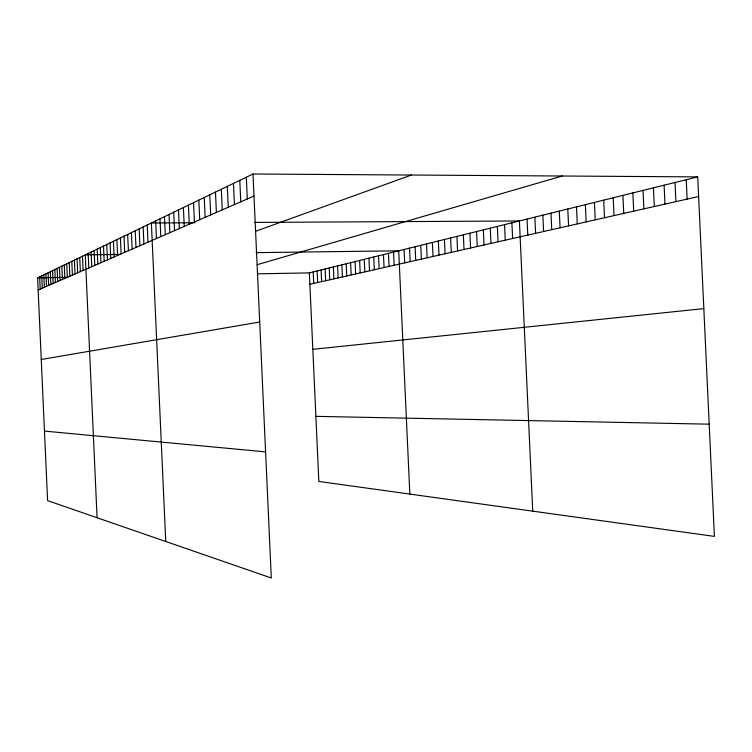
<?xml version="1.0" encoding="UTF-8"?>
<svg xmlns="http://www.w3.org/2000/svg" width="752" height="752" viewBox="0 0 752 752"><rect width="100%" height="100%" fill="white"/><g stroke="black" fill="none" stroke-linecap="round" stroke-linejoin="round"><path stroke-width="1.13" d="M252.992 174.003L271.303 577.997L47.583 500.625L37.6 277.855L252.992 174.003L697.715 176.889L714.4 536.392L318.839 481.44L309.354 272.891L697.715 176.889M38.145 290.018L253.988 196.056M255.52 231.306L411.429 175.028M257.156 264.704L562.186 176.006M309.871 284.284L698.627 196.507M41.257 359.494L259.703 322.016M312.832 349.323L703.834 308.611M37.6 277.855L67.859 277.3M257.259 273.841L309.354 272.891M119.888 254.42L85.258 254.872L97.064 517.733M256.094 252.653L398.72 250.801L409.831 494.083M194.937 222.752L151.378 222.996L165.741 541.487M254.637 222.423L519.397 220.966L532.736 511.153M315.878 416.354L709.192 424.175M44.462 431.093L265.588 451.877M686.238 179.728L687.131 199.101M675.033 182.492L675.926 201.639M664.11 185.199L664.984 204.102M653.441 187.831L654.306 206.518M643.026 190.406L643.881 208.868M632.855 192.926L633.692 211.171M622.91 195.379L623.746 213.418M613.2 197.776L614.027 215.608M603.715 200.126L604.523 217.76M594.437 202.42L595.236 219.857M585.357 204.666L586.156 221.906M576.483 206.856L577.273 223.908M567.798 209L568.578 225.873M559.3 211.105L560.071 227.79M550.981 213.164L551.742 229.67M542.841 215.175L543.593 231.513M534.86 217.149L535.612 233.317M527.049 219.076L527.791 235.085M511.896 222.827L512.62 238.506M504.545 224.641L505.259 240.17M497.345 226.427L498.05 241.796M490.276 228.166L490.971 243.394M483.348 229.886L484.044 244.964M476.552 231.56L477.238 246.496M469.887 233.214L470.564 248M463.345 234.831L464.012 249.485M456.915 236.419L457.583 250.933M450.617 237.97L451.275 252.352M444.432 239.503L445.081 253.753M438.35 241.007L438.999 255.125M432.391 242.482L433.03 256.479M426.525 243.93L427.164 257.804M420.772 245.349L421.402 259.102M415.113 246.75L415.734 260.38M409.549 248.122L410.169 261.64M404.087 249.476L404.698 262.871M393.55 252.08L394.151 265.259M388.464 253.339L389.066 266.405M383.464 254.571L384.056 267.533M378.538 255.793L379.13 268.643M373.697 256.987L374.28 269.742M368.931 258.171L369.514 270.814M364.241 259.327L364.814 271.876M359.625 260.465L360.189 272.92M355.076 261.593L355.64 273.944M350.601 262.702L351.165 274.959M346.193 263.792L346.747 275.956M341.859 264.864L342.404 276.933M337.582 265.917L338.127 277.902M333.371 266.96L333.907 278.86M329.216 267.985L329.752 279.791M325.127 269L325.663 280.722M321.104 269.996L321.63 281.624M317.128 270.974L317.654 282.526M313.217 271.942L313.734 283.41M246.308 177.228L247.286 198.97M239.794 180.367L240.772 201.809M233.468 183.413L234.427 204.572M227.311 186.383L228.251 207.251M221.314 189.278L222.244 209.874M215.476 192.089L216.388 212.421M209.78 194.834L210.692 214.903M204.234 197.513L205.136 217.319M198.829 200.117L199.712 219.678M193.555 202.655L194.43 221.981M188.414 205.136L189.269 224.228M183.394 207.561L184.24 226.418M178.487 209.921L179.333 228.552M173.703 212.233L174.539 230.638M169.031 214.48L169.858 232.678M164.462 216.679L165.28 234.671M160.007 218.832L160.806 236.617M155.645 220.938L156.435 238.516M147.213 225.008L147.984 242.2M143.134 226.972L143.895 243.977M139.139 228.899L139.9 245.716M135.238 230.779L135.98 247.427M131.412 232.622L132.155 249.091M127.661 234.427L128.404 250.726M123.995 236.194L124.729 252.324M120.405 237.923L121.128 253.894M116.889 239.625L117.603 255.426M113.439 241.289L114.144 256.93M110.065 242.915L110.76 258.406M106.746 244.513L107.433 259.854M103.494 246.083L104.18 261.264M100.307 247.615L100.984 262.655M97.187 249.119L97.854 264.018M94.122 250.604L94.78 265.362M91.105 252.052L91.763 266.669M88.153 253.48L88.802 267.956M82.466 256.216L83.105 270.438M79.731 257.541L80.37 271.632M77.042 258.838L77.672 272.807M74.401 260.107L75.021 273.963M71.807 261.358L72.418 275.091M69.25 262.589L69.861 276.21M66.74 263.802L67.351 277.3M64.277 264.986L64.879 278.381M61.852 266.161L62.444 279.434M59.464 267.308L60.057 280.477M57.114 268.445L57.697 281.502M54.802 269.554L55.385 282.508M52.537 270.654L53.11 283.504M50.299 271.726L50.873 284.472M48.1 272.788L48.664 285.431M45.928 273.831L46.492 286.38M43.804 274.865L44.359 287.311M41.698 275.871L42.253 288.223M39.63 276.868L40.185 289.125"/></g></svg>
